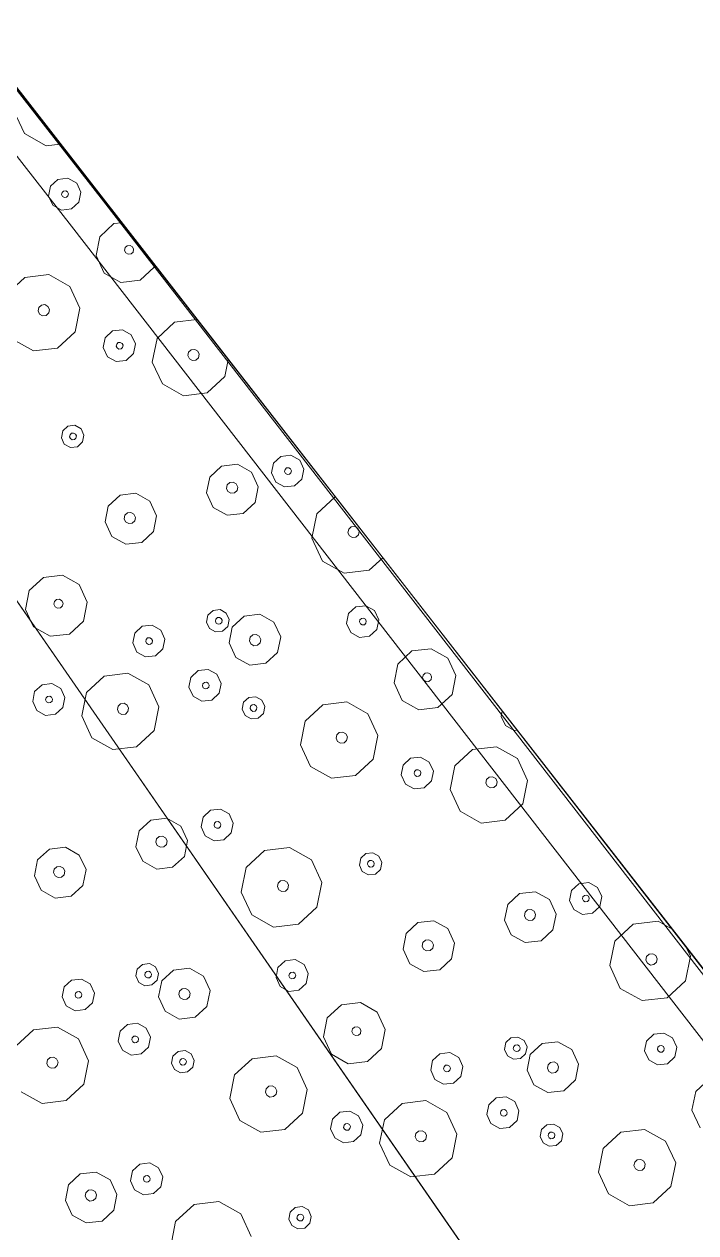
# Model space of a CAD drawing. Header units: metres. Extents: x -2858 to 512, y -1995 to 1252.
# Drawn here: x -573.29 to -569.98, y 421.95 to 427.91 of the extents above; entities that cross this region are included whole.
import ezdxf
from ezdxf.lldxf.tags import DXFTag

# ---------------------------------------------------------------- set-up
doc = ezdxf.new("R2010")
doc.units = ezdxf.units.M
for name, color, linetype in [('Calque commun', 7, 'Continuous'), ('Calque11', 7, 'Continuous'), ('Calque17', 7, 'Continuous')]:
    doc.layers.add(name, color=color, linetype=linetype)
tags = doc.linetypes.add('HIDDENX2', pattern=[0.75, 0.5, -0.25]).pattern_tags.tags
tags[6:7] = [DXFTag(74, 4), DXFTag(75, 0), DXFTag(340, '0'), DXFTag(46, 1.0), DXFTag(50, 0.0), DXFTag(44, 0.0), DXFTag(45, 0.0)]
tags[4:5] = [DXFTag(74, 4), DXFTag(75, 0), DXFTag(340, '0'), DXFTag(46, 1.0), DXFTag(50, 0.0), DXFTag(44, 0.0), DXFTag(45, 0.0)]

# ---------------------------------------------------------------- blocks, each defined once
blk = doc.blocks.new('geometrebondepartleger')
at = {"layer": 'Calque11', "color": 7, "linetype": 'Continuous', "lineweight": 9}
blk.add_polyline3d([(125.0277, 35.9078, 79), (133.3383, 81.851, 79), (145.3136, 148.3761, 79)], dxfattribs=at)
at = {"layer": 'Calque17', "color": 1, "linetype": 'Continuous', "lineweight": 9}
for points in [[(125.174, 36.6886, 79), (126.5286, 44.1348, 79), (125.0378, 35.9435, 79), (126.4161, 43.4883, 79), (128.681, 56.0642, 79), (129.9759, 63.1341, 79), (132.1933, 75.6042, 79), (133.3383, 81.851, 79), (135.2222, 92.3412, 79), (136.4776, 99.3268, 79), (138.1727, 108.7115, 79), (140.4846, 121.4626, 79), (141.0933, 124.9318, 79)], [(125.3707, 36.6528, 79), (126.7254, 44.0992, 79), (125.2346, 35.9078, 79), (126.6129, 43.4526, 79), (128.8778, 56.0285, 79), (130.1727, 63.0986, 79), (132.3901, 75.5687, 79), (133.5351, 81.8153, 79), (135.4191, 92.3058, 79), (136.6745, 99.2914, 79), (138.3695, 108.676, 79), (140.6815, 121.4274, 79), (141.2903, 124.8972, 79)]]:
    blk.add_polyline3d(points, dxfattribs=at)
blk = doc.blocks.new('pattern')
at = {"layer": 'Calque commun', "color": 54, "linetype": 'Continuous', "lineweight": 9}
for p, q in [((60.1022, 50.0085), (60.2044, 50.0688)), ((60.2044, 50.0688), (60.3225, 50.0576)), ((60.3225, 50.0576), (60.4115, 49.979)), ((59.8927, 49.9822), (59.855, 49.8951)), ((60.055, 49.8996), (60.1022, 50.0085)), ((60.4115, 49.979), (60.4373, 49.8632)), ((59.7732, 49.8469), (59.6787, 49.8559)), ((59.855, 49.8951), (59.7732, 49.8469)), ((60.0808, 49.7838), (60.055, 49.8996)), ((60.2003, 49.8854), (60.2072, 49.9013)), ((60.2041, 49.8685), (60.2003, 49.8854)), ((60.217, 49.8571), (60.2041, 49.8685)), ((60.2072, 49.9013), (60.2221, 49.9101)), ((60.2343, 49.8554), (60.217, 49.8571)), ((60.2221, 49.9101), (60.2393, 49.9085)), ((60.2492, 49.8642), (60.2343, 49.8554)), ((60.2393, 49.9085), (60.2523, 49.897)), ((60.2561, 49.8801), (60.2492, 49.8642)), ((60.2523, 49.897), (60.2561, 49.8801)), ((60.4373, 49.8632), (60.3901, 49.7544)), ((60.1698, 49.7053), (60.0808, 49.7838)), ((60.3901, 49.7544), (60.2879, 49.694)), ((60.2879, 49.694), (60.1698, 49.7053)), ((59.6529, 49.5858), (59.6726, 49.6311)), ((59.6726, 49.6311), (59.7151, 49.6563)), ((59.7151, 49.6563), (59.7644, 49.6516)), ((59.7644, 49.6516), (59.8014, 49.6189)), ((59.8014, 49.6189), (59.8122, 49.5706)), ((59.6637, 49.5375), (59.6529, 49.5858)), ((59.7151, 49.5807), (59.7192, 49.5902)), ((59.7174, 49.5705), (59.7151, 49.5807)), ((59.7251, 49.5637), (59.7174, 49.5705)), ((59.7192, 49.5902), (59.7282, 49.5955)), ((59.7355, 49.5627), (59.7251, 49.5637)), ((59.7282, 49.5955), (59.7385, 49.5945)), ((59.7444, 49.5679), (59.7355, 49.5627)), ((59.7385, 49.5945), (59.7463, 49.5876)), ((59.7485, 49.5775), (59.7444, 49.5679)), ((59.7463, 49.5876), (59.7485, 49.5775)), ((59.8122, 49.5706), (59.7925, 49.5252)), ((59.7007, 49.5048), (59.6637, 49.5375)), ((59.7499, 49.5001), (59.7007, 49.5048)), ((59.7925, 49.5252), (59.7499, 49.5001)), ((60.3531, 49.4658), (60.3669, 49.4976)), ((60.3669, 49.4976), (60.3967, 49.5152)), ((60.3967, 49.5152), (60.4311, 49.5119)), ((60.4311, 49.5119), (60.4571, 49.489)), ((59.2935, 49.382), (59.4, 49.4448)), ((59.4, 49.4448), (59.523, 49.4331)), ((60.3606, 49.432), (60.3531, 49.4658)), ((60.3926, 49.4631), (60.3967, 49.4726)), ((60.3948, 49.4529), (60.3926, 49.4631)), ((60.4026, 49.4461), (60.3948, 49.4529)), ((60.3967, 49.4726), (60.4056, 49.4779)), ((60.4129, 49.4451), (60.4026, 49.4461)), ((60.4056, 49.4779), (60.416, 49.4769)), ((60.4219, 49.4504), (60.4129, 49.4451)), ((60.416, 49.4769), (60.4237, 49.47)), ((60.426, 49.4599), (60.4219, 49.4504)), ((60.4237, 49.47), (60.426, 49.4599)), ((60.4646, 49.4552), (60.4508, 49.4234)), ((60.4571, 49.489), (60.4646, 49.4552)), ((59.274, 49.3369), (59.2935, 49.382)), ((59.523, 49.4331), (59.6157, 49.3513)), ((60.3866, 49.4091), (60.3606, 49.432)), ((60.421, 49.4058), (60.3866, 49.4091)), ((60.4508, 49.4234), (60.421, 49.4058)), ((59.6157, 49.3513), (59.6426, 49.2306)), ((60.0267, 49.254), (60.0582, 49.3265)), ((60.0582, 49.3265), (60.1263, 49.3667)), ((60.1263, 49.3667), (60.205, 49.3592)), ((60.205, 49.3592), (60.2643, 49.3069)), ((59.4056, 49.2528), (59.4125, 49.2687)), ((59.4125, 49.2687), (59.4274, 49.2775)), ((59.4274, 49.2775), (59.4446, 49.2759)), ((59.4446, 49.2759), (59.4576, 49.2644)), ((59.4576, 49.2644), (59.4613, 49.2475)), ((60.1269, 49.2463), (60.1338, 49.2621)), ((60.1338, 49.2621), (60.1487, 49.2709)), ((60.1487, 49.2709), (60.1659, 49.2693)), ((60.1659, 49.2693), (60.1789, 49.2578)), ((60.1789, 49.2578), (60.1827, 49.241)), ((60.2643, 49.3069), (60.2815, 49.2297)), ((60.4062, 49.2155), (60.4259, 49.2609)), ((60.4259, 49.2609), (60.4685, 49.286)), ((60.4685, 49.286), (60.5177, 49.2813)), ((60.5177, 49.2813), (60.5547, 49.2486)), ((59.2712, 49.1479), (59.2539, 49.2256)), ((59.4093, 49.2359), (59.4056, 49.2528)), ((59.4223, 49.2245), (59.4093, 49.2359)), ((59.4395, 49.2228), (59.4223, 49.2245)), ((59.4544, 49.2316), (59.4395, 49.2228)), ((59.4613, 49.2475), (59.4544, 49.2316)), ((59.6426, 49.2306), (59.5934, 49.1172)), ((60.0439, 49.1767), (60.0267, 49.254)), ((60.1307, 49.2294), (60.1269, 49.2463)), ((60.1437, 49.2179), (60.1307, 49.2294)), ((60.1609, 49.2163), (60.1437, 49.2179)), ((60.1758, 49.2251), (60.1609, 49.2163)), ((60.1827, 49.241), (60.1758, 49.2251)), ((60.2815, 49.2297), (60.2501, 49.1571)), ((60.417, 49.1673), (60.4062, 49.2155)), ((60.4671, 49.2133), (60.4712, 49.2229)), ((60.4694, 49.2032), (60.4671, 49.2133)), ((60.4772, 49.1963), (60.4694, 49.2032)), ((60.4712, 49.2229), (60.4802, 49.2281)), ((60.4802, 49.2281), (60.4905, 49.2272)), ((60.4964, 49.2006), (60.4875, 49.1953)), ((60.4905, 49.2272), (60.4983, 49.2203)), ((60.5006, 49.2101), (60.4964, 49.2006)), ((60.4983, 49.2203), (60.5006, 49.2101)), ((60.5655, 49.2004), (60.5458, 49.155)), ((60.5547, 49.2486), (60.5655, 49.2004)), ((59.3639, 49.0661), (59.2712, 49.1479)), ((60.1032, 49.1244), (60.0439, 49.1767)), ((60.2501, 49.1571), (60.1819, 49.1169)), ((60.454, 49.1345), (60.417, 49.1673)), ((60.4875, 49.1953), (60.4772, 49.1963)), ((60.5458, 49.155), (60.5032, 49.1299)), ((60.7163, 49.1101), (60.8184, 49.1704)), ((60.8184, 49.1704), (60.9366, 49.1592)), ((60.9366, 49.1592), (61.0255, 49.0806)), ((59.5934, 49.1172), (59.4869, 49.0544)), ((60.1819, 49.1169), (60.1032, 49.1244)), ((60.1507, 49.0483), (60.1645, 49.0801)), ((60.1645, 49.0801), (60.1943, 49.0976)), ((60.1943, 49.0976), (60.2287, 49.0944)), ((60.2287, 49.0944), (60.2547, 49.0715)), ((60.5032, 49.1299), (60.454, 49.1345)), ((60.6691, 49.0012), (60.7163, 49.1101)), ((61.0255, 49.0806), (61.0513, 48.9648)), ((59.4869, 49.0544), (59.3639, 49.0661)), ((60.1582, 49.0145), (60.1507, 49.0483)), ((60.1864, 49.0479), (60.1905, 49.0575)), ((60.1886, 49.0378), (60.1864, 49.0479)), ((60.1964, 49.0309), (60.1886, 49.0378)), ((60.1905, 49.0575), (60.1994, 49.0627)), ((60.2067, 49.0299), (60.1964, 49.0309)), ((60.1994, 49.0627), (60.2098, 49.0617)), ((60.2157, 49.0352), (60.2067, 49.0299)), ((60.2098, 49.0617), (60.2176, 49.0549)), ((60.2198, 49.0447), (60.2157, 49.0352)), ((60.2176, 49.0549), (60.2198, 49.0447)), ((60.2622, 49.0377), (60.2484, 49.0059)), ((60.2547, 49.0715), (60.2622, 49.0377)), ((60.1842, 48.9916), (60.1582, 49.0145)), ((60.2186, 48.9883), (60.1842, 48.9916)), ((60.2484, 49.0059), (60.2186, 48.9883)), ((60.6949, 48.8854), (60.6691, 49.0012)), ((60.8143, 48.987), (60.8212, 49.0029)), ((60.8181, 48.9701), (60.8143, 48.987)), ((60.8311, 48.9587), (60.8181, 48.9701)), ((60.8212, 49.0029), (60.8361, 49.0117)), ((60.8361, 49.0117), (60.8534, 49.0101)), ((60.8632, 48.9658), (60.8483, 48.957)), ((60.8534, 49.0101), (60.8663, 48.9986)), ((60.8701, 48.9817), (60.8632, 48.9658)), ((60.8663, 48.9986), (60.8701, 48.9817)), ((61.0513, 48.9648), (61.0041, 48.8559)), ((60.4281, 48.8637), (60.4478, 48.9091)), ((60.4478, 48.9091), (60.4904, 48.9342)), ((60.4904, 48.9342), (60.5396, 48.9295)), ((60.5396, 48.9295), (60.5767, 48.8968)), ((60.8483, 48.957), (60.8311, 48.9587)), ((59.3463, 48.815), (59.3659, 48.8604)), ((59.3659, 48.8604), (59.4085, 48.8855)), ((59.4085, 48.8855), (59.4577, 48.8808)), ((59.4577, 48.8808), (59.4948, 48.8481)), ((59.4948, 48.8481), (59.5055, 48.7999)), ((60.4389, 48.8154), (60.4281, 48.8637)), ((60.4903, 48.8586), (60.4945, 48.8681)), ((60.4926, 48.8484), (60.4903, 48.8586)), ((60.5004, 48.8416), (60.4926, 48.8484)), ((60.4945, 48.8681), (60.5034, 48.8734)), ((60.5107, 48.8406), (60.5004, 48.8416)), ((60.5034, 48.8734), (60.5137, 48.8724)), ((60.5196, 48.8459), (60.5107, 48.8406)), ((60.5137, 48.8724), (60.5215, 48.8655)), ((60.5238, 48.8554), (60.5196, 48.8459)), ((60.5215, 48.8655), (60.5238, 48.8554)), ((60.5874, 48.8485), (60.5677, 48.8032)), ((60.5767, 48.8968), (60.5874, 48.8485)), ((60.7838, 48.8069), (60.6949, 48.8854)), ((61.0041, 48.8559), (60.9019, 48.7956)), ((61.4837, 48.8134), (61.4975, 48.8451)), ((61.4975, 48.8451), (61.5273, 48.8627)), ((61.5273, 48.8627), (61.5618, 48.8595)), ((61.5618, 48.8595), (61.5877, 48.8366)), ((59.357, 48.7668), (59.3463, 48.815)), ((59.4084, 48.8099), (59.4126, 48.8194)), ((59.4107, 48.7998), (59.4084, 48.8099)), ((59.4185, 48.7929), (59.4107, 48.7998)), ((59.4126, 48.8194), (59.4215, 48.8247)), ((59.4288, 48.7919), (59.4185, 48.7929)), ((59.4215, 48.8247), (59.4319, 48.8237)), ((59.4378, 48.7972), (59.4288, 48.7919)), ((59.4319, 48.8237), (59.4396, 48.8169)), ((59.4419, 48.8067), (59.4378, 48.7972)), ((59.4396, 48.8169), (59.4419, 48.8067)), ((59.5055, 48.7999), (59.4859, 48.7545)), ((59.581, 48.75), (59.6491, 48.7903)), ((59.6491, 48.7903), (59.7279, 48.7828)), ((59.7279, 48.7828), (59.7872, 48.7304)), ((60.476, 48.7827), (60.4389, 48.8154)), ((60.5252, 48.778), (60.476, 48.7827)), ((60.5677, 48.8032), (60.5252, 48.778)), ((60.9019, 48.7956), (60.7838, 48.8069)), ((61.4913, 48.7796), (61.4837, 48.8134)), ((61.5215, 48.8105), (61.5256, 48.8201)), ((61.5238, 48.8004), (61.5215, 48.8105)), ((61.5315, 48.7935), (61.5238, 48.8004)), ((61.5256, 48.8201), (61.5346, 48.8253)), ((61.5419, 48.7925), (61.5315, 48.7935)), ((61.5346, 48.8253), (61.5449, 48.8244)), ((61.5508, 48.7978), (61.5419, 48.7925)), ((61.5449, 48.8244), (61.5527, 48.8175)), ((61.555, 48.8074), (61.5508, 48.7978)), ((61.5527, 48.8175), (61.555, 48.8074)), ((61.5952, 48.8028), (61.5815, 48.771)), ((61.5877, 48.8366), (61.5952, 48.8028)), ((59.3941, 48.7341), (59.357, 48.7668)), ((59.4433, 48.7294), (59.3941, 48.7341)), ((59.4859, 48.7545), (59.4433, 48.7294)), ((59.5495, 48.6775), (59.581, 48.75)), ((59.7872, 48.7304), (59.8044, 48.6532)), ((60.9725, 48.6887), (60.9921, 48.7341)), ((60.9921, 48.7341), (61.0347, 48.7592)), ((61.0347, 48.7592), (61.0839, 48.7545)), ((61.0839, 48.7545), (61.121, 48.7218)), ((61.121, 48.7218), (61.1317, 48.6735)), ((61.5172, 48.7567), (61.4913, 48.7796)), ((61.5517, 48.7534), (61.5172, 48.7567)), ((61.5815, 48.771), (61.5517, 48.7534)), ((59.5667, 48.6002), (59.5495, 48.6775)), ((59.6425, 48.6601), (59.6494, 48.676)), ((59.6494, 48.676), (59.6643, 48.6848)), ((59.6643, 48.6848), (59.6815, 48.6831)), ((59.6815, 48.6831), (59.6945, 48.6717)), ((59.6945, 48.6717), (59.6982, 48.6548)), ((60.9832, 48.6405), (60.9725, 48.6887)), ((61.0346, 48.6836), (61.0388, 48.6931)), ((61.0369, 48.6735), (61.0346, 48.6836)), ((61.0447, 48.6666), (61.0369, 48.6735)), ((61.0388, 48.6931), (61.0477, 48.6984)), ((61.055, 48.6656), (61.0447, 48.6666)), ((61.0477, 48.6984), (61.0581, 48.6974)), ((61.064, 48.6709), (61.055, 48.6656)), ((61.0581, 48.6974), (61.0658, 48.6905)), ((61.0681, 48.6804), (61.064, 48.6709)), ((61.0658, 48.6905), (61.0681, 48.6804)), ((61.1317, 48.6735), (61.1121, 48.6282)), ((61.72, 48.5774), (61.7692, 48.6908)), ((59.6463, 48.6432), (59.6425, 48.6601)), ((59.6592, 48.6317), (59.6463, 48.6432)), ((59.6765, 48.6301), (59.6592, 48.6317)), ((59.6914, 48.6389), (59.6765, 48.6301)), ((59.6982, 48.6548), (59.6914, 48.6389)), ((59.8044, 48.6532), (59.7729, 48.5806)), ((61.0203, 48.6077), (60.9832, 48.6405)), ((61.0695, 48.603), (61.0203, 48.6077)), ((61.1121, 48.6282), (61.0695, 48.603)), ((59.626, 48.5479), (59.5667, 48.6002)), ((59.7048, 48.5404), (59.626, 48.5479)), ((59.7729, 48.5806), (59.7048, 48.5404)), ((60.5672, 48.5021), (60.6489, 48.5504)), ((60.6489, 48.5504), (60.7434, 48.5414)), ((61.7469, 48.4567), (61.72, 48.5774)), ((60.0216, 48.4725), (60.0897, 48.5127)), ((60.0897, 48.5127), (60.1684, 48.5052)), ((60.1684, 48.5052), (60.2277, 48.4528)), ((60.5294, 48.415), (60.5672, 48.5021)), ((60.7434, 48.5414), (60.8146, 48.4785)), ((59.9901, 48.3999), (60.0216, 48.4725)), ((60.2277, 48.4528), (60.2449, 48.3756)), ((60.6512, 48.4163), (60.6631, 48.4234)), ((60.6631, 48.4234), (60.6769, 48.4221)), ((60.8146, 48.4785), (60.8352, 48.3859)), ((61.0447, 48.4122), (61.1469, 48.4725)), ((61.1469, 48.4725), (61.265, 48.4612)), ((61.265, 48.4612), (61.354, 48.3827)), ((61.8396, 48.3749), (61.7469, 48.4567)), ((62.0691, 48.4261), (61.9626, 48.3632)), ((60.0073, 48.3227), (59.9901, 48.3999)), ((60.0905, 48.384), (60.0974, 48.3999)), ((60.0943, 48.3671), (60.0905, 48.384)), ((60.1072, 48.3557), (60.0943, 48.3671)), ((60.0974, 48.3999), (60.1123, 48.4087)), ((60.1123, 48.4087), (60.1295, 48.4071)), ((60.1295, 48.4071), (60.1425, 48.3956)), ((60.1463, 48.3787), (60.1394, 48.3629)), ((60.1425, 48.3956), (60.1463, 48.3787)), ((60.2449, 48.3756), (60.2135, 48.303)), ((60.5501, 48.3223), (60.5294, 48.415)), ((60.6456, 48.4036), (60.6512, 48.4163)), ((60.6487, 48.3901), (60.6456, 48.4036)), ((60.659, 48.381), (60.6487, 48.3901)), ((60.6728, 48.3796), (60.659, 48.381)), ((60.6847, 48.3867), (60.6728, 48.3796)), ((60.6769, 48.4221), (60.6872, 48.4129)), ((60.6902, 48.3994), (60.6847, 48.3867)), ((60.6872, 48.4129), (60.6902, 48.3994)), ((60.8352, 48.3859), (60.7975, 48.2988)), ((60.9975, 48.3033), (61.0447, 48.4122)), ((61.354, 48.3827), (61.3798, 48.2669)), ((61.9626, 48.3632), (61.8396, 48.3749)), ((60.0666, 48.2703), (60.0073, 48.3227)), ((60.1245, 48.3541), (60.1072, 48.3557)), ((60.1394, 48.3629), (60.1245, 48.3541)), ((60.6212, 48.2595), (60.5501, 48.3223)), ((61.1428, 48.2891), (61.1497, 48.305)), ((61.1497, 48.305), (61.1646, 48.3138)), ((61.1646, 48.3138), (61.1818, 48.3121)), ((61.1818, 48.3121), (61.1948, 48.3007)), ((59.1831, 48.2049), (59.2853, 48.2652)), ((59.2853, 48.2652), (59.4034, 48.254)), ((59.4034, 48.254), (59.4924, 48.1754)), ((60.1453, 48.2628), (60.0666, 48.2703)), ((60.2135, 48.303), (60.1453, 48.2628)), ((60.7157, 48.2505), (60.6212, 48.2595)), ((60.7975, 48.2988), (60.7157, 48.2505)), ((61.0233, 48.1875), (60.9975, 48.3033)), ((61.1466, 48.2722), (61.1428, 48.2891)), ((61.1595, 48.2607), (61.1466, 48.2722)), ((61.1768, 48.2591), (61.1595, 48.2607)), ((61.1917, 48.2679), (61.1768, 48.2591)), ((61.1985, 48.2838), (61.1917, 48.2679)), ((61.1948, 48.3007), (61.1985, 48.2838)), ((61.3798, 48.2669), (61.3326, 48.158)), ((59.1359, 48.096), (59.1831, 48.2049)), ((61.1123, 48.1089), (61.0233, 48.1875)), ((61.8416, 48.1692), (61.8842, 48.1944)), ((61.8842, 48.1944), (61.9334, 48.1897)), ((61.9334, 48.1897), (61.9705, 48.157)), ((59.4924, 48.1754), (59.5182, 48.0596)), ((61.3326, 48.158), (61.2304, 48.0977)), ((61.8219, 48.1239), (61.8416, 48.1692)), ((61.8841, 48.1188), (61.8883, 48.1283)), ((61.8883, 48.1283), (61.8972, 48.1336)), ((61.8972, 48.1336), (61.9075, 48.1326)), ((61.9075, 48.1326), (61.9153, 48.1257)), ((61.9153, 48.1257), (61.9176, 48.1156)), ((61.9705, 48.157), (61.9812, 48.1087)), ((59.1617, 47.9802), (59.1359, 48.096)), ((59.2812, 48.0818), (59.2881, 48.0977)), ((59.2849, 48.0649), (59.2812, 48.0818)), ((59.2881, 48.0977), (59.303, 48.1065)), ((59.303, 48.1065), (59.3202, 48.1049)), ((59.3202, 48.1049), (59.3332, 48.0934)), ((59.3369, 48.0765), (59.33, 48.0606)), ((59.3332, 48.0934), (59.3369, 48.0765)), ((61.2304, 48.0977), (61.1123, 48.1089)), ((61.8327, 48.0756), (61.8219, 48.1239)), ((61.8697, 48.0429), (61.8327, 48.0756)), ((61.8864, 48.1086), (61.8841, 48.1188)), ((61.8942, 48.1017), (61.8864, 48.1086)), ((61.9045, 48.1008), (61.8942, 48.1017)), ((61.9134, 48.106), (61.9045, 48.1008)), ((61.9176, 48.1156), (61.9134, 48.106)), ((61.9812, 48.1087), (61.9615, 48.0633)), ((62.0567, 48.0589), (62.1248, 48.0991)), ((62.1248, 48.0991), (62.2035, 48.0916)), ((62.2035, 48.0916), (62.2628, 48.0392)), ((59.2979, 48.0535), (59.2849, 48.0649)), ((59.3151, 48.0518), (59.2979, 48.0535)), ((59.33, 48.0606), (59.3151, 48.0518)), ((59.5182, 48.0596), (59.4709, 47.9508)), ((60.5954, 47.9894), (60.6151, 48.0348)), ((60.6151, 48.0348), (60.6576, 48.0599)), ((60.6576, 48.0599), (60.7069, 48.0552)), ((60.7069, 48.0552), (60.7439, 48.0225)), ((60.7439, 48.0225), (60.7547, 47.9743)), ((61.919, 48.0382), (61.8697, 48.0429)), ((61.9615, 48.0633), (61.919, 48.0382)), ((62.0252, 47.9863), (62.0567, 48.0589)), ((62.2628, 48.0392), (62.28, 47.962)), ((59.0331, 48.0008), (59.0435, 47.9916)), ((59.0435, 47.9916), (59.0542, 47.9433)), ((59.2506, 47.9017), (59.1617, 47.9802)), ((59.4709, 47.9508), (59.3688, 47.8904)), ((59.9643, 47.9399), (59.9941, 47.9575)), ((59.9941, 47.9575), (60.0286, 47.9543)), ((60.0286, 47.9543), (60.0545, 47.9314)), ((60.6061, 47.9412), (60.5954, 47.9894)), ((60.6576, 47.9843), (60.6617, 47.9938)), ((60.6599, 47.9742), (60.6576, 47.9843)), ((60.6676, 47.9673), (60.6599, 47.9742)), ((60.6617, 47.9938), (60.6707, 47.9991)), ((60.678, 47.9663), (60.6676, 47.9673)), ((60.6707, 47.9991), (60.681, 47.9981)), ((60.6869, 47.9716), (60.678, 47.9663)), ((60.681, 47.9981), (60.6888, 47.9913)), ((60.691, 47.9811), (60.6869, 47.9716)), ((60.6888, 47.9913), (60.691, 47.9811)), ((60.7547, 47.9743), (60.735, 47.9289)), ((62.0424, 47.9091), (62.0252, 47.9863)), ((62.1182, 47.9689), (62.1251, 47.9848)), ((62.1219, 47.952), (62.1182, 47.9689)), ((62.1349, 47.9406), (62.1219, 47.952)), ((62.1251, 47.9848), (62.14, 47.9936)), ((62.14, 47.9936), (62.1572, 47.992)), ((62.167, 47.9477), (62.1521, 47.9389)), ((62.1572, 47.992), (62.1702, 47.9805)), ((62.1739, 47.9636), (62.167, 47.9477)), ((62.1702, 47.9805), (62.1739, 47.9636)), ((62.28, 47.962), (62.2486, 47.8894)), ((59.0346, 47.898), (59.0122, 47.8847)), ((59.0542, 47.9433), (59.0346, 47.898)), ((59.3688, 47.8904), (59.2506, 47.9017)), ((59.9506, 47.9082), (59.9643, 47.9399)), ((59.9581, 47.8744), (59.9506, 47.9082)), ((59.9883, 47.9053), (59.9925, 47.9149)), ((59.9906, 47.8952), (59.9883, 47.9053)), ((59.9984, 47.8883), (59.9906, 47.8952)), ((59.9925, 47.9149), (60.0014, 47.9202)), ((60.0087, 47.8874), (59.9984, 47.8883)), ((60.0014, 47.9202), (60.0117, 47.9192)), ((60.0176, 47.8926), (60.0087, 47.8874)), ((60.0117, 47.9192), (60.0195, 47.9123)), ((60.0218, 47.9022), (60.0176, 47.8926)), ((60.0195, 47.9123), (60.0218, 47.9022)), ((60.062, 47.8976), (60.0483, 47.8658)), ((60.0545, 47.9314), (60.062, 47.8976)), ((60.6432, 47.9084), (60.6061, 47.9412)), ((60.6924, 47.9038), (60.6432, 47.9084)), ((60.735, 47.9289), (60.6924, 47.9038)), ((61.2956, 47.8695), (61.3094, 47.9012)), ((61.3094, 47.9012), (61.3392, 47.9188)), ((61.3392, 47.9188), (61.3736, 47.9155)), ((61.3736, 47.9155), (61.3996, 47.8926)), ((61.3996, 47.8926), (61.4071, 47.8588)), ((62.1017, 47.8567), (62.0424, 47.9091)), ((62.1521, 47.9389), (62.1349, 47.9406)), ((62.2486, 47.8894), (62.1804, 47.8492)), ((59.4393, 47.7835), (59.4589, 47.8289)), ((59.4589, 47.8289), (59.5015, 47.854)), ((59.5015, 47.854), (59.5507, 47.8493)), ((59.5507, 47.8493), (59.5878, 47.8166)), ((59.984, 47.8515), (59.9581, 47.8744)), ((60.0185, 47.8482), (59.984, 47.8515)), ((60.0483, 47.8658), (60.0185, 47.8482)), ((60.236, 47.7856), (60.3425, 47.8484)), ((60.3425, 47.8484), (60.4655, 47.8367)), ((60.4655, 47.8367), (60.5582, 47.7549)), ((61.3031, 47.8357), (61.2956, 47.8695)), ((61.3291, 47.8128), (61.3031, 47.8357)), ((61.3351, 47.8667), (61.3392, 47.8762)), ((61.3373, 47.8566), (61.3351, 47.8667)), ((61.3451, 47.8497), (61.3373, 47.8566)), ((61.3392, 47.8762), (61.3481, 47.8815)), ((61.3554, 47.8487), (61.3451, 47.8497)), ((61.3481, 47.8815), (61.3585, 47.8805)), ((61.3644, 47.854), (61.3554, 47.8487)), ((61.3585, 47.8805), (61.3662, 47.8737)), ((61.3933, 47.8271), (61.3635, 47.8095)), ((61.3685, 47.8635), (61.3644, 47.854)), ((61.3662, 47.8737), (61.3685, 47.8635)), ((61.4071, 47.8588), (61.3933, 47.8271)), ((62.1804, 47.8492), (62.1017, 47.8567)), ((59.45, 47.7353), (59.4393, 47.7835)), ((59.5015, 47.7784), (59.5056, 47.7879)), ((59.5037, 47.7683), (59.5015, 47.7784)), ((59.5115, 47.7614), (59.5037, 47.7683)), ((59.5056, 47.7879), (59.5145, 47.7932)), ((59.5145, 47.7932), (59.5249, 47.7922)), ((59.5249, 47.7922), (59.5327, 47.7853)), ((59.5349, 47.7752), (59.5308, 47.7657)), ((59.5327, 47.7853), (59.5349, 47.7752)), ((59.5986, 47.7683), (59.5789, 47.723)), ((59.5878, 47.8166), (59.5986, 47.7683)), ((60.1869, 47.6722), (60.236, 47.7856)), ((61.0007, 47.7302), (61.0688, 47.7704)), ((61.0688, 47.7704), (61.1475, 47.7629)), ((61.3635, 47.8095), (61.3291, 47.8128)), ((59.4871, 47.7025), (59.45, 47.7353)), ((59.5218, 47.7604), (59.5115, 47.7614)), ((59.5308, 47.7657), (59.5218, 47.7604)), ((59.5789, 47.723), (59.5363, 47.6978)), ((60.5582, 47.7549), (60.5851, 47.6343)), ((60.9692, 47.6576), (61.0007, 47.7302)), ((61.1475, 47.7629), (61.2068, 47.7105)), ((61.2068, 47.7105), (61.224, 47.6333)), ((59.5363, 47.6978), (59.4871, 47.7025)), ((60.2137, 47.5516), (60.1869, 47.6722)), ((60.3481, 47.6565), (60.355, 47.6723)), ((60.3518, 47.6396), (60.3481, 47.6565)), ((60.355, 47.6723), (60.3699, 47.6811)), ((60.3699, 47.6811), (60.3871, 47.6795)), ((60.3871, 47.6795), (60.4001, 47.668)), ((60.4038, 47.6512), (60.3969, 47.6353)), ((60.4001, 47.668), (60.4038, 47.6512)), ((60.9864, 47.5804), (60.9692, 47.6576)), ((61.0694, 47.6499), (61.0763, 47.6658)), ((61.0732, 47.633), (61.0694, 47.6499)), ((61.0763, 47.6658), (61.0912, 47.6746)), ((61.0912, 47.6746), (61.1084, 47.6729)), ((61.1084, 47.6729), (61.1214, 47.6615)), ((61.1214, 47.6615), (61.1252, 47.6446)), ((61.3487, 47.6192), (61.3684, 47.6645)), ((61.3684, 47.6645), (61.4109, 47.6897)), ((61.4109, 47.6897), (61.4602, 47.685)), ((61.4602, 47.685), (61.4972, 47.6523)), ((61.4972, 47.6523), (61.508, 47.604)), ((58.9962, 47.5098), (59.034, 47.5969)), ((59.034, 47.5969), (59.1158, 47.6452)), ((59.1158, 47.6452), (59.2103, 47.6362)), ((59.2103, 47.6362), (59.2814, 47.5733)), ((60.3648, 47.6281), (60.3518, 47.6396)), ((60.382, 47.6265), (60.3648, 47.6281)), ((60.3969, 47.6353), (60.382, 47.6265)), ((60.5851, 47.6343), (60.5359, 47.5209)), ((61.0862, 47.6216), (61.0732, 47.633)), ((61.1034, 47.6199), (61.0862, 47.6216)), ((61.1183, 47.6287), (61.1034, 47.6199)), ((61.1252, 47.6446), (61.1183, 47.6287)), ((61.224, 47.6333), (61.1926, 47.5607)), ((61.3595, 47.5709), (61.3487, 47.6192)), ((61.4096, 47.617), (61.4137, 47.6265)), ((61.4119, 47.6068), (61.4096, 47.617)), ((61.4197, 47.6), (61.4119, 47.6068)), ((61.4137, 47.6265), (61.4227, 47.6318)), ((61.43, 47.599), (61.4197, 47.6)), ((61.4227, 47.6318), (61.433, 47.6308)), ((61.4389, 47.6043), (61.43, 47.599)), ((61.433, 47.6308), (61.4408, 47.6239)), ((61.4431, 47.6138), (61.4389, 47.6043)), ((61.4408, 47.6239), (61.4431, 47.6138)), ((61.508, 47.604), (61.4883, 47.5586)), ((59.2814, 47.5733), (59.3021, 47.4807)), ((59.5115, 47.507), (59.6137, 47.5673)), ((59.6137, 47.5673), (59.7319, 47.556)), ((59.7319, 47.556), (59.8208, 47.4775)), ((60.3064, 47.4697), (60.2137, 47.5516)), ((61.0457, 47.528), (60.9864, 47.5804)), ((61.1926, 47.5607), (61.1244, 47.5205)), ((61.3965, 47.5382), (61.3595, 47.5709)), ((61.4457, 47.5335), (61.3965, 47.5382)), ((61.4883, 47.5586), (61.4457, 47.5335)), ((61.6588, 47.5137), (61.7609, 47.5741)), ((61.7609, 47.5741), (61.8791, 47.5628)), ((61.8791, 47.5628), (61.968, 47.4843)), ((59.0169, 47.4171), (58.9962, 47.5098)), ((59.1125, 47.4984), (59.118, 47.5111)), ((59.1155, 47.4849), (59.1125, 47.4984)), ((59.1259, 47.4758), (59.1155, 47.4849)), ((59.118, 47.5111), (59.1299, 47.5182)), ((59.1396, 47.4744), (59.1259, 47.4758)), ((59.1299, 47.5182), (59.1437, 47.5169)), ((59.1516, 47.4815), (59.1396, 47.4744)), ((59.1437, 47.5169), (59.1541, 47.5077)), ((59.1571, 47.4942), (59.1516, 47.4815)), ((59.1541, 47.5077), (59.1571, 47.4942)), ((59.3021, 47.4807), (59.2643, 47.3936)), ((59.4643, 47.3981), (59.5115, 47.507)), ((59.8208, 47.4775), (59.8466, 47.3617)), ((60.4294, 47.458), (60.3064, 47.4697)), ((60.5359, 47.5209), (60.4294, 47.458)), ((61.1244, 47.5205), (61.0457, 47.528)), ((61.0932, 47.452), (61.107, 47.4837)), ((61.107, 47.4837), (61.1368, 47.5013)), ((61.1368, 47.5013), (61.1712, 47.498)), ((61.1712, 47.498), (61.1972, 47.4751)), ((61.1972, 47.4751), (61.2047, 47.4413)), ((61.6116, 47.4049), (61.6588, 47.5137)), ((61.968, 47.4843), (61.9938, 47.3685)), ((59.088, 47.3543), (59.0169, 47.4171)), ((61.1007, 47.4182), (61.0932, 47.452)), ((61.1267, 47.3953), (61.1007, 47.4182)), ((61.1289, 47.4516), (61.133, 47.4611)), ((61.1311, 47.4414), (61.1289, 47.4516)), ((61.1389, 47.4346), (61.1311, 47.4414)), ((61.133, 47.4611), (61.1419, 47.4664)), ((61.1492, 47.4336), (61.1389, 47.4346)), ((61.1419, 47.4664), (61.1523, 47.4654)), ((61.1582, 47.4389), (61.1492, 47.4336)), ((61.1523, 47.4654), (61.1601, 47.4585)), ((61.1623, 47.4484), (61.1582, 47.4389)), ((61.1601, 47.4585), (61.1623, 47.4484)), ((61.1909, 47.4096), (61.1611, 47.392)), ((61.2047, 47.4413), (61.1909, 47.4096)), ((61.7637, 47.4065), (61.7786, 47.4153)), ((61.7786, 47.4153), (61.7959, 47.4137)), ((61.7959, 47.4137), (61.8088, 47.4022)), ((59.1825, 47.3453), (59.088, 47.3543)), ((59.2643, 47.3936), (59.1825, 47.3453)), ((59.4901, 47.2823), (59.4643, 47.3981)), ((59.6096, 47.3839), (59.6165, 47.3998)), ((59.6134, 47.367), (59.6096, 47.3839)), ((59.6264, 47.3555), (59.6134, 47.367)), ((59.6165, 47.3998), (59.6314, 47.4086)), ((59.6436, 47.3539), (59.6264, 47.3555)), ((59.6314, 47.4086), (59.6486, 47.4069)), ((59.6585, 47.3627), (59.6436, 47.3539)), ((59.6486, 47.4069), (59.6616, 47.3955)), ((59.6654, 47.3786), (59.6585, 47.3627)), ((59.6616, 47.3955), (59.6654, 47.3786)), ((59.8466, 47.3617), (59.7994, 47.2528)), ((61.1611, 47.392), (61.1267, 47.3953)), ((61.6374, 47.2891), (61.6116, 47.4049)), ((61.7568, 47.3907), (61.7637, 47.4065)), ((61.7606, 47.3738), (61.7568, 47.3907)), ((61.7736, 47.3623), (61.7606, 47.3738)), ((61.7908, 47.3607), (61.7736, 47.3623)), ((61.8057, 47.3695), (61.7908, 47.3607)), ((61.8126, 47.3854), (61.8057, 47.3695)), ((61.8088, 47.4022), (61.8126, 47.3854)), ((61.3706, 47.2673), (61.3903, 47.3127)), ((61.3903, 47.3127), (61.4329, 47.3378)), ((61.4329, 47.3378), (61.4821, 47.3331)), ((61.4821, 47.3331), (61.5192, 47.3004)), ((61.5192, 47.3004), (61.5299, 47.2522)), ((59.5791, 47.2037), (59.4901, 47.2823)), ((59.7994, 47.2528), (59.6972, 47.1925)), ((60.2887, 47.2187), (60.3084, 47.264)), ((60.3084, 47.264), (60.351, 47.2892)), ((60.351, 47.2892), (60.4002, 47.2845)), ((60.4002, 47.2845), (60.4373, 47.2518)), ((60.4373, 47.2518), (60.448, 47.2035)), ((61.3814, 47.2191), (61.3706, 47.2673)), ((61.4328, 47.2622), (61.437, 47.2717)), ((61.4351, 47.2521), (61.4328, 47.2622)), ((61.4429, 47.2452), (61.4351, 47.2521)), ((61.437, 47.2717), (61.4459, 47.277)), ((61.4532, 47.2442), (61.4429, 47.2452)), ((61.4459, 47.277), (61.4562, 47.276)), ((61.4622, 47.2495), (61.4532, 47.2442)), ((61.4562, 47.276), (61.464, 47.2692)), ((61.4663, 47.259), (61.4622, 47.2495)), ((61.464, 47.2692), (61.4663, 47.259)), ((61.5299, 47.2522), (61.5102, 47.2068)), ((61.7263, 47.2105), (61.6374, 47.2891)), ((59.6972, 47.1925), (59.5791, 47.2037)), ((60.2995, 47.1704), (60.2887, 47.2187)), ((60.3509, 47.2136), (60.3551, 47.2231)), ((60.3532, 47.2034), (60.3509, 47.2136)), ((60.361, 47.1966), (60.3532, 47.2034)), ((60.3551, 47.2231), (60.364, 47.2284)), ((60.3713, 47.1956), (60.361, 47.1966)), ((60.364, 47.2284), (60.3744, 47.2274)), ((60.3803, 47.2008), (60.3713, 47.1956)), ((60.3744, 47.2274), (60.3821, 47.2205)), ((60.3844, 47.2104), (60.3803, 47.2008)), ((60.3821, 47.2205), (60.3844, 47.2104)), ((60.448, 47.2035), (60.4284, 47.1581)), ((60.5235, 47.1537), (60.5916, 47.1939)), ((60.5916, 47.1939), (60.6704, 47.1864)), ((60.6704, 47.1864), (60.7297, 47.134)), ((61.4185, 47.1863), (61.3814, 47.2191)), ((61.4677, 47.1817), (61.4185, 47.1863)), ((61.5102, 47.2068), (61.4677, 47.1817)), ((61.8444, 47.1993), (61.7263, 47.2105)), ((59.0622, 47.0842), (59.0819, 47.1296)), ((59.0819, 47.1296), (59.1245, 47.1547)), ((59.1245, 47.1547), (59.1737, 47.15)), ((59.1737, 47.15), (59.2108, 47.1173)), ((59.2108, 47.1173), (59.2215, 47.0691)), ((60.3366, 47.1377), (60.2995, 47.1704)), ((60.3858, 47.133), (60.3366, 47.1377)), ((60.4284, 47.1581), (60.3858, 47.133)), ((60.492, 47.0811), (60.5235, 47.1537)), ((60.7297, 47.134), (60.7469, 47.0568)), ((59.073, 47.036), (59.0622, 47.0842)), ((59.1244, 47.0791), (59.1285, 47.0886)), ((59.1267, 47.069), (59.1244, 47.0791)), ((59.1345, 47.0621), (59.1267, 47.069)), ((59.1285, 47.0886), (59.1375, 47.0939)), ((59.1448, 47.0611), (59.1345, 47.0621)), ((59.1375, 47.0939), (59.1478, 47.0929)), ((59.1537, 47.0664), (59.1448, 47.0611)), ((59.1478, 47.0929), (59.1556, 47.0861)), ((59.1579, 47.0759), (59.1537, 47.0664)), ((59.1556, 47.0861), (59.1579, 47.0759)), ((59.2215, 47.0691), (59.2018, 47.0237)), ((60.5092, 47.0039), (60.492, 47.0811)), ((60.585, 47.0637), (60.5919, 47.0796)), ((60.5888, 47.0468), (60.585, 47.0637)), ((60.5919, 47.0796), (60.6068, 47.0884)), ((60.6068, 47.0884), (60.624, 47.0868)), ((60.624, 47.0868), (60.637, 47.0753)), ((60.6407, 47.0584), (60.6339, 47.0425)), ((60.637, 47.0753), (60.6407, 47.0584)), ((60.7469, 47.0568), (60.7154, 46.9842)), ((59.11, 47.0033), (59.073, 47.036)), ((59.1593, 46.9986), (59.11, 47.0033)), ((59.2018, 47.0237), (59.1593, 46.9986)), ((59.7624, 46.9643), (59.7762, 46.996)), ((59.7762, 46.996), (59.806, 47.0136)), ((59.806, 47.0136), (59.8405, 47.0103)), ((59.8405, 47.0103), (59.8664, 46.9874)), ((60.5685, 46.9515), (60.5092, 47.0039)), ((60.6017, 47.0354), (60.5888, 47.0468)), ((60.619, 47.0337), (60.6017, 47.0354)), ((60.6339, 47.0425), (60.619, 47.0337)), ((58.8419, 46.9402), (58.9323, 46.9315)), ((59.77, 46.9305), (59.7624, 46.9643)), ((59.8019, 46.9615), (59.806, 46.971)), ((59.8041, 46.9514), (59.8019, 46.9615)), ((59.8119, 46.9445), (59.8041, 46.9514)), ((59.806, 46.971), (59.815, 46.9763)), ((59.8223, 46.9435), (59.8119, 46.9445)), ((59.815, 46.9763), (59.8253, 46.9753)), ((59.8312, 46.9488), (59.8223, 46.9435)), ((59.8253, 46.9753), (59.8331, 46.9685)), ((59.8353, 46.9583), (59.8312, 46.9488)), ((59.8331, 46.9685), (59.8353, 46.9583)), ((59.8739, 46.9536), (59.8602, 46.9219)), ((59.8664, 46.9874), (59.8739, 46.9536)), ((60.6473, 46.944), (60.5685, 46.9515)), ((60.7154, 46.9842), (60.6473, 46.944)), ((58.9323, 46.9315), (59.025, 46.8497)), ((59.7959, 46.9076), (59.77, 46.9305)), ((59.8304, 46.9043), (59.7959, 46.9076)), ((59.8602, 46.9219), (59.8304, 46.9043)), ((60.9326, 46.8035), (60.9641, 46.8761)), ((60.9641, 46.8761), (61.0322, 46.9163)), ((61.0322, 46.9163), (61.1109, 46.9088)), ((61.1109, 46.9088), (61.1702, 46.8565)), ((59.025, 46.8497), (59.0519, 46.7291)), ((59.436, 46.7524), (59.4675, 46.825)), ((59.4675, 46.825), (59.5356, 46.8652)), ((59.5356, 46.8652), (59.6144, 46.8577)), ((59.6144, 46.8577), (59.6737, 46.8053)), ((61.1702, 46.8565), (61.1874, 46.7793)), ((58.8149, 46.7513), (58.8218, 46.7672)), ((58.8218, 46.7672), (58.8367, 46.7759)), ((58.8367, 46.7759), (58.8539, 46.7743)), ((58.8539, 46.7743), (58.8669, 46.7629)), ((58.8669, 46.7629), (58.8706, 46.746)), ((59.5362, 46.7447), (59.5431, 46.7606)), ((59.5431, 46.7606), (59.558, 46.7694)), ((59.558, 46.7694), (59.5753, 46.7677)), ((59.5753, 46.7677), (59.5882, 46.7563)), ((59.5882, 46.7563), (59.592, 46.7394)), ((59.6737, 46.8053), (59.6909, 46.7281)), ((59.8155, 46.714), (59.8352, 46.7593)), ((59.8352, 46.7593), (59.8778, 46.7845)), ((59.8778, 46.7845), (59.927, 46.7798)), ((59.927, 46.7798), (59.9641, 46.7471)), ((60.9498, 46.7263), (60.9326, 46.8035)), ((61.033, 46.7877), (61.0399, 46.8036)), ((61.0368, 46.7708), (61.033, 46.7877)), ((61.0497, 46.7593), (61.0368, 46.7708)), ((61.0399, 46.8036), (61.0548, 46.8124)), ((61.067, 46.7577), (61.0497, 46.7593)), ((61.0548, 46.8124), (61.072, 46.8107)), ((61.0819, 46.7665), (61.067, 46.7577)), ((61.072, 46.8107), (61.085, 46.7993)), ((61.0888, 46.7824), (61.0819, 46.7665)), ((61.085, 46.7993), (61.0888, 46.7824)), ((61.1874, 46.7793), (61.156, 46.7067)), ((58.8187, 46.7344), (58.8149, 46.7513)), ((58.8316, 46.7229), (58.8187, 46.7344)), ((58.8489, 46.7213), (58.8316, 46.7229)), ((58.8638, 46.7301), (58.8489, 46.7213)), ((58.8706, 46.746), (58.8638, 46.7301)), ((59.0519, 46.7291), (59.0027, 46.6157)), ((59.4532, 46.6752), (59.436, 46.7524)), ((59.54, 46.7278), (59.5362, 46.7447)), ((59.553, 46.7164), (59.54, 46.7278)), ((59.5702, 46.7147), (59.553, 46.7164)), ((59.5851, 46.7235), (59.5702, 46.7147)), ((59.592, 46.7394), (59.5851, 46.7235)), ((59.6909, 46.7281), (59.6594, 46.6555)), ((59.8263, 46.6657), (59.8155, 46.714)), ((59.8764, 46.7118), (59.8806, 46.7213)), ((59.8787, 46.7016), (59.8764, 46.7118)), ((59.8865, 46.6948), (59.8787, 46.7016)), ((59.8806, 46.7213), (59.8895, 46.7266)), ((59.8968, 46.6938), (59.8865, 46.6948)), ((59.8895, 46.7266), (59.8998, 46.7256)), ((59.9058, 46.6991), (59.8968, 46.6938)), ((59.8998, 46.7256), (59.9076, 46.7187)), ((59.9099, 46.7086), (59.9058, 46.6991)), ((59.9076, 46.7187), (59.9099, 46.7086)), ((59.9748, 46.6988), (59.9551, 46.6534)), ((59.9641, 46.7471), (59.9748, 46.6988)), ((61.0091, 46.674), (60.9498, 46.7263)), ((61.156, 46.7067), (61.0878, 46.6665)), ((59.5125, 46.6228), (59.4532, 46.6752)), ((59.6594, 46.6555), (59.5913, 46.6153)), ((59.8633, 46.633), (59.8263, 46.6657)), ((59.9551, 46.6534), (59.9126, 46.6283)), ((60.1256, 46.6085), (60.2278, 46.6689)), ((60.2278, 46.6689), (60.3459, 46.6576)), ((60.3459, 46.6576), (60.4348, 46.5791)), ((61.0878, 46.6665), (61.0091, 46.674)), ((59.0027, 46.6157), (58.8963, 46.5528)), ((59.5913, 46.6153), (59.5125, 46.6228)), ((59.56, 46.5468), (59.5738, 46.5785)), ((59.5738, 46.5785), (59.6036, 46.5961)), ((59.6036, 46.5961), (59.6381, 46.5928)), ((59.6381, 46.5928), (59.664, 46.5699)), ((59.9126, 46.6283), (59.8633, 46.633)), ((60.0784, 46.4997), (60.1256, 46.6085)), ((60.4348, 46.5791), (60.4607, 46.4633)), ((58.8963, 46.5528), (58.7741, 46.5645)), ((59.5676, 46.513), (59.56, 46.5468)), ((59.5957, 46.5464), (59.5998, 46.5559)), ((59.5979, 46.5362), (59.5957, 46.5464)), ((59.6057, 46.5294), (59.5979, 46.5362)), ((59.5998, 46.5559), (59.6088, 46.5612)), ((59.6161, 46.5284), (59.6057, 46.5294)), ((59.6088, 46.5612), (59.6191, 46.5602)), ((59.625, 46.5337), (59.6161, 46.5284)), ((59.6191, 46.5602), (59.6269, 46.5533)), ((59.6291, 46.5432), (59.625, 46.5337)), ((59.6269, 46.5533), (59.6291, 46.5432)), ((59.6715, 46.5361), (59.6578, 46.5044)), ((59.664, 46.5699), (59.6715, 46.5361)), ((59.5935, 46.4901), (59.5676, 46.513)), ((59.628, 46.4868), (59.5935, 46.4901)), ((59.6578, 46.5044), (59.628, 46.4868)), ((60.1042, 46.3839), (60.0784, 46.4997)), ((60.2237, 46.4855), (60.2305, 46.5013)), ((60.2274, 46.4686), (60.2237, 46.4855)), ((60.2404, 46.4571), (60.2274, 46.4686)), ((60.2305, 46.5013), (60.2455, 46.5101)), ((60.2576, 46.4555), (60.2404, 46.4571)), ((60.2455, 46.5101), (60.2627, 46.5085)), ((60.2725, 46.4643), (60.2576, 46.4555)), ((60.2627, 46.5085), (60.2757, 46.497)), ((60.2794, 46.4802), (60.2725, 46.4643)), ((60.2757, 46.497), (60.2794, 46.4802)), ((60.4607, 46.4633), (60.4134, 46.3544)), ((59.8375, 46.3621), (59.8571, 46.4075)), ((59.8571, 46.4075), (59.8997, 46.4326)), ((59.8997, 46.4326), (59.9489, 46.4279)), ((59.9489, 46.4279), (59.986, 46.3952)), ((58.7556, 46.3135), (58.7752, 46.3589)), ((58.7752, 46.3589), (58.8178, 46.384)), ((58.8178, 46.384), (58.867, 46.3793)), ((58.867, 46.3793), (58.9041, 46.3466)), ((58.9041, 46.3466), (58.9149, 46.2983)), ((59.8482, 46.3139), (59.8375, 46.3621)), ((59.8997, 46.357), (59.9038, 46.3665)), ((59.9019, 46.3469), (59.8997, 46.357)), ((59.9097, 46.34), (59.9019, 46.3469)), ((59.9038, 46.3665), (59.9127, 46.3718)), ((59.92, 46.339), (59.9097, 46.34)), ((59.9127, 46.3718), (59.9231, 46.3708)), ((59.929, 46.3443), (59.92, 46.339)), ((59.9231, 46.3708), (59.9308, 46.364)), ((59.9331, 46.3538), (59.929, 46.3443)), ((59.9308, 46.364), (59.9331, 46.3538)), ((59.9967, 46.347), (59.9771, 46.3016)), ((59.986, 46.3952), (59.9967, 46.347)), ((60.1931, 46.3053), (60.1042, 46.3839)), ((60.4134, 46.3544), (60.3113, 46.2941)), ((58.7663, 46.2652), (58.7556, 46.3135)), ((58.8178, 46.3084), (58.8219, 46.3179)), ((58.82, 46.2982), (58.8178, 46.3084)), ((58.8278, 46.2914), (58.82, 46.2982)), ((58.8219, 46.3179), (58.8308, 46.3232)), ((58.8381, 46.2904), (58.8278, 46.2914)), ((58.8308, 46.3232), (58.8412, 46.3222)), ((58.8471, 46.2957), (58.8381, 46.2904)), ((58.8412, 46.3222), (58.849, 46.3153)), ((58.8512, 46.3052), (58.8471, 46.2957)), ((58.849, 46.3153), (58.8512, 46.3052)), ((58.9149, 46.2983), (58.8952, 46.2529)), ((58.9903, 46.2485), (59.0584, 46.2887)), ((59.0584, 46.2887), (59.1372, 46.2812)), ((59.1372, 46.2812), (59.1965, 46.2288)), ((59.8853, 46.2812), (59.8482, 46.3139)), ((59.9345, 46.2765), (59.8853, 46.2812)), ((59.9771, 46.3016), (59.9345, 46.2765)), ((60.3113, 46.2941), (60.1931, 46.3053)), ((58.8034, 46.2325), (58.7663, 46.2652)), ((58.8526, 46.2278), (58.8034, 46.2325)), ((58.8952, 46.2529), (58.8526, 46.2278)), ((58.9588, 46.1759), (58.9903, 46.2485)), ((59.1965, 46.2288), (59.2137, 46.1516)), ((60.3818, 46.1872), (60.4014, 46.2325)), ((60.4014, 46.2325), (60.444, 46.2577)), ((60.444, 46.2577), (60.4932, 46.253)), ((60.4932, 46.253), (60.5303, 46.2202)), ((60.5303, 46.2202), (60.5411, 46.172)), ((58.976, 46.0987), (58.9588, 46.1759)), ((59.0518, 46.1585), (59.0587, 46.1744)), ((59.0556, 46.1416), (59.0518, 46.1585)), ((59.0587, 46.1744), (59.0736, 46.1832)), ((59.0736, 46.1832), (59.0908, 46.1816)), ((59.0908, 46.1816), (59.1038, 46.1701)), ((59.1038, 46.1701), (59.1076, 46.1532)), ((60.3925, 46.1389), (60.3818, 46.1872)), ((60.444, 46.182), (60.4481, 46.1916)), ((60.4462, 46.1719), (60.444, 46.182)), ((60.454, 46.165), (60.4462, 46.1719)), ((60.4481, 46.1916), (60.457, 46.1968)), ((60.4643, 46.1641), (60.454, 46.165)), ((60.457, 46.1968), (60.4674, 46.1959)), ((60.4733, 46.1693), (60.4643, 46.1641)), ((60.4674, 46.1959), (60.4752, 46.189)), ((60.4774, 46.1789), (60.4733, 46.1693)), ((60.4752, 46.189), (60.4774, 46.1789)), ((60.5411, 46.172), (60.5214, 46.1266)), ((59.0353, 46.0463), (58.976, 46.0987)), ((59.0686, 46.1302), (59.0556, 46.1416)), ((59.0858, 46.1286), (59.0686, 46.1302)), ((59.1007, 46.1374), (59.0858, 46.1286)), ((59.1076, 46.1532), (59.1007, 46.1374)), ((59.2137, 46.1516), (59.1822, 46.079)), ((60.4296, 46.1062), (60.3925, 46.1389)), ((60.4788, 46.1015), (60.4296, 46.1062)), ((60.5214, 46.1266), (60.4788, 46.1015)), ((59.1141, 46.0388), (59.0353, 46.0463)), ((59.1822, 46.079), (59.1141, 46.0388)), ((59.9765, 46.0005), (60.0583, 46.0488)), ((60.0583, 46.0488), (60.1528, 46.0398)), ((60.1528, 46.0398), (60.2239, 45.977)), ((59.4309, 45.9709), (59.499, 46.0111)), ((59.499, 46.0111), (59.5778, 46.0036)), ((59.5778, 46.0036), (59.6371, 45.9513)), ((59.9387, 45.9134), (59.9765, 46.0005)), ((59.3994, 45.8983), (59.4309, 45.9709)), ((59.6371, 45.9513), (59.6543, 45.8741)), ((60.0605, 45.9148), (60.0724, 45.9218)), ((60.0724, 45.9218), (60.0862, 45.9205)), ((60.0862, 45.9205), (60.0966, 45.9113)), ((60.2239, 45.977), (60.2446, 45.8843)), ((59.4166, 45.8211), (59.3994, 45.8983)), ((59.4998, 45.8825), (59.5067, 45.8984)), ((59.5036, 45.8656), (59.4998, 45.8825)), ((59.5166, 45.8541), (59.5036, 45.8656)), ((59.5067, 45.8984), (59.5216, 45.9072)), ((59.5216, 45.9072), (59.5388, 45.9055)), ((59.5487, 45.8613), (59.5338, 45.8525)), ((59.5388, 45.9055), (59.5518, 45.8941)), ((59.5556, 45.8772), (59.5487, 45.8613)), ((59.5518, 45.8941), (59.5556, 45.8772)), ((59.6543, 45.8741), (59.6228, 45.8015)), ((59.9594, 45.8208), (59.9387, 45.9134)), ((60.055, 45.9021), (60.0605, 45.9148)), ((60.058, 45.8886), (60.055, 45.9021)), ((60.0684, 45.8794), (60.058, 45.8886)), ((60.0821, 45.8781), (60.0684, 45.8794)), ((60.0941, 45.8851), (60.0821, 45.8781)), ((60.0996, 45.8978), (60.0941, 45.8851)), ((60.0966, 45.9113), (60.0996, 45.8978)), ((60.2446, 45.8843), (60.2068, 45.7972)), ((59.4759, 45.7688), (59.4166, 45.8211)), ((59.5338, 45.8525), (59.5166, 45.8541)), ((59.6228, 45.8015), (59.5547, 45.7613)), ((60.0305, 45.758), (59.9594, 45.8208)), ((58.622, 45.7208), (58.6946, 45.7637)), ((58.6946, 45.7637), (58.8127, 45.7524)), ((58.8127, 45.7524), (58.9017, 45.6739)), ((59.5547, 45.7613), (59.4759, 45.7688)), ((60.125, 45.749), (60.0305, 45.758)), ((60.2068, 45.7972), (60.125, 45.749)), ((58.9017, 45.6739), (58.9275, 45.5581)), ((58.6905, 45.5803), (58.6974, 45.5961)), ((58.6943, 45.5634), (58.6905, 45.5803)), ((58.7072, 45.5519), (58.6943, 45.5634)), ((58.6974, 45.5961), (58.7123, 45.6049)), ((58.7123, 45.6049), (58.7295, 45.6033)), ((58.7295, 45.6033), (58.7425, 45.5919)), ((58.7462, 45.575), (58.7394, 45.5591)), ((58.7425, 45.5919), (58.7462, 45.575)), ((58.7245, 45.5503), (58.7072, 45.5519)), ((58.7394, 45.5591), (58.7245, 45.5503)), ((58.9275, 45.5581), (58.8803, 45.4492)), ((58.66, 45.4001), (58.5774, 45.4731)), ((58.8803, 45.4492), (58.7781, 45.3889)), ((59.3736, 45.4384), (59.4035, 45.456)), ((59.4035, 45.456), (59.4379, 45.4527)), ((59.4379, 45.4527), (59.4638, 45.4298)), ((58.7781, 45.3889), (58.66, 45.4001)), ((59.3599, 45.4066), (59.3736, 45.4384)), ((59.3674, 45.3729), (59.3599, 45.4066)), ((59.3977, 45.4038), (59.4018, 45.4133)), ((59.3999, 45.3937), (59.3977, 45.4038)), ((59.4077, 45.3868), (59.3999, 45.3937)), ((59.4018, 45.4133), (59.4107, 45.4186)), ((59.418, 45.3858), (59.4077, 45.3868)), ((59.4107, 45.4186), (59.4211, 45.4176)), ((59.427, 45.3911), (59.418, 45.3858)), ((59.4211, 45.4176), (59.4288, 45.4107)), ((59.4311, 45.4006), (59.427, 45.3911)), ((59.4288, 45.4107), (59.4311, 45.4006)), ((59.4714, 45.396), (59.4576, 45.3643)), ((59.4638, 45.4298), (59.4714, 45.396)), ((58.8486, 45.282), (58.8683, 45.3273)), ((58.8683, 45.3273), (58.9108, 45.3525)), ((58.9108, 45.3525), (58.9601, 45.3478)), ((58.9601, 45.3478), (58.9971, 45.3151)), ((59.3933, 45.35), (59.3674, 45.3729)), ((59.4278, 45.3467), (59.3933, 45.35)), ((59.4576, 45.3643), (59.4278, 45.3467)), ((58.8593, 45.2337), (58.8486, 45.282)), ((58.9108, 45.2768), (58.9149, 45.2864)), ((58.9131, 45.2667), (58.9108, 45.2768)), ((58.9208, 45.2598), (58.9131, 45.2667)), ((58.9149, 45.2864), (58.9239, 45.2916)), ((58.9239, 45.2916), (58.9342, 45.2907)), ((58.9401, 45.2641), (58.9312, 45.2589)), ((58.9342, 45.2907), (58.942, 45.2838)), ((58.9442, 45.2737), (58.9401, 45.2641)), ((58.942, 45.2838), (58.9442, 45.2737)), ((59.0079, 45.2668), (58.9882, 45.2214)), ((58.9971, 45.3151), (59.0079, 45.2668)), ((58.8964, 45.201), (58.8593, 45.2337)), ((58.9312, 45.2589), (58.9208, 45.2598)), ((58.9882, 45.2214), (58.9456, 45.1963)), ((58.5171, 45.1389), (58.5251, 45.1436)), ((58.5251, 45.1436), (58.6196, 45.1346)), ((58.9456, 45.1963), (58.8964, 45.201)), ((58.6196, 45.1346), (58.6907, 45.0718)), ((58.6907, 45.0718), (58.7114, 44.9791)), ((58.9209, 45.0054), (59.0231, 45.0657)), ((59.0231, 45.0657), (59.1412, 45.0545)), ((59.1412, 45.0545), (59.2301, 44.9759)), ((58.5218, 44.9969), (58.5273, 45.0096)), ((58.5248, 44.9834), (58.5218, 44.9969)), ((58.5352, 44.9742), (58.5248, 44.9834)), ((58.5273, 45.0096), (58.5392, 45.0166)), ((58.549, 44.9729), (58.5352, 44.9742)), ((58.5392, 45.0166), (58.553, 45.0153)), ((58.5609, 44.9799), (58.549, 44.9729)), ((58.553, 45.0153), (58.5634, 45.0061)), ((58.5664, 44.9926), (58.5609, 44.9799)), ((58.5634, 45.0061), (58.5664, 44.9926)), ((58.7114, 44.9791), (58.6736, 44.892)), ((58.8737, 44.8965), (58.9209, 45.0054)), ((59.2301, 44.9759), (59.2559, 44.8601)), ((59.0258, 44.8982), (59.0407, 44.907)), ((59.0407, 44.907), (59.058, 44.9054)), ((59.058, 44.9054), (59.0709, 44.8939)), ((58.4974, 44.8528), (58.4699, 44.877)), ((58.5919, 44.8438), (58.4974, 44.8528)), ((58.6736, 44.892), (58.5919, 44.8438)), ((58.8995, 44.7807), (58.8737, 44.8965)), ((59.0189, 44.8823), (59.0258, 44.8982)), ((59.0227, 44.8654), (59.0189, 44.8823)), ((59.0357, 44.854), (59.0227, 44.8654)), ((59.0529, 44.8523), (59.0357, 44.854)), ((59.0678, 44.8611), (59.0529, 44.8523)), ((59.0747, 44.877), (59.0678, 44.8611)), ((59.0709, 44.8939), (59.0747, 44.877)), ((58.9884, 44.7022), (58.8995, 44.7807)), ((59.1065, 44.6909), (58.9884, 44.7022)), ((58.4715, 44.5827), (58.4912, 44.628)), ((58.4912, 44.628), (58.5338, 44.6532)), ((58.5338, 44.6532), (58.583, 44.6485)), ((58.583, 44.6485), (58.6201, 44.6158)), ((58.6201, 44.6158), (58.6308, 44.5675)), ((58.4823, 44.5344), (58.4715, 44.5827)), ((58.5337, 44.5776), (58.5379, 44.5871)), ((58.536, 44.5674), (58.5337, 44.5776)), ((58.5438, 44.5606), (58.536, 44.5674)), ((58.5379, 44.5871), (58.5468, 44.5924)), ((58.5541, 44.5596), (58.5438, 44.5606)), ((58.5468, 44.5924), (58.5571, 44.5914)), ((58.5631, 44.5648), (58.5541, 44.5596)), ((58.5571, 44.5914), (58.5649, 44.5845)), ((58.5672, 44.5744), (58.5631, 44.5648)), ((58.5649, 44.5845), (58.5672, 44.5744)), ((58.6308, 44.5675), (58.6112, 44.5221)), ((58.5194, 44.5017), (58.4823, 44.5344)), ((58.5686, 44.497), (58.5194, 44.5017)), ((58.6112, 44.5221), (58.5686, 44.497)), ((58.3828, 44.3937), (58.4343, 44.3482)), ((58.4343, 44.3482), (58.4612, 44.2275)), ((58.4612, 44.2275), (58.412, 44.1141))]:
    blk.add_line(p, q, dxfattribs=at)
at = {"layer": 'Calque commun', "color": 7, "linetype": 'Continuous', "lineweight": 9}
mesh = blk.add_polyface(dxfattribs=at)
corners = [(70.8497, 113.5412), (53.8349, 19.1692), (74.7282, 106.3237), (76.0435, 113.5984), (74.769, 106.1763), (58.8077, 18.2701), (114.1703, 105.207), (114.1703, 98.5387)]
mesh.append_faces([[corners[k] for k in face] for face in [(3, 4, 6)]], dxfattribs={"vtx0": -1, "vtx1": -1, "color": 7})
mesh.append_faces([[corners[k] for k in face] for face in [(3, 2, 4)]], dxfattribs={"vtx0": -1, "vtx2": -1, "color": 7})
mesh.append_faces([[corners[k] for k in face] for face in [(5, 2, 1)]], dxfattribs={"vtx1": -1, "color": 7})
mesh.append_faces([[corners[k] for k in face] for face in [(0, 1, 2), (3, 0, 2)]], dxfattribs={"vtx1": -1, "vtx2": -1, "color": 7})
mesh.append_faces([[corners[k] for k in face] for face in [(4, 7, 6)]], dxfattribs={"vtx2": -1, "color": 7})

msp = doc.modelspace()

# ---------------------------------------------------------------- linework, layer by layer
at = {"layer": 'Calque commun', "color": 3, "linetype": 'HIDDENX2', "lineweight": 18, "extrusion": (0, 0, -1)}
for centre, radius, start, end in [((492.6784, 547.6026), 120.3746, 259.883419, 322.052272), ((494.5277, 544.1418), 162.6468, 258.823451, 321.396966), ((494.5277, 544.1418), 162.6468, 258.823451, 321.396966), ((494.5277, 544.1418), 162.6468, 258.823451, 321.396966)]:
    msp.add_arc(centre, radius, start, end, dxfattribs=at)

# ---------------------------------------------------------------- block references
at = {"layer": 'Calque commun', "color": 0, "linetype": 'ByBlock', "lineweight": -2, "rotation": 228.1617603435354}
for name, p in [('geometrebondepartleger', (-528.8356, 560.3039)), ('pattern', (-567.2453, 500.4263))]:
    msp.add_blockref(name, p, dxfattribs=at)

doc.saveas('drawing.dxf')
